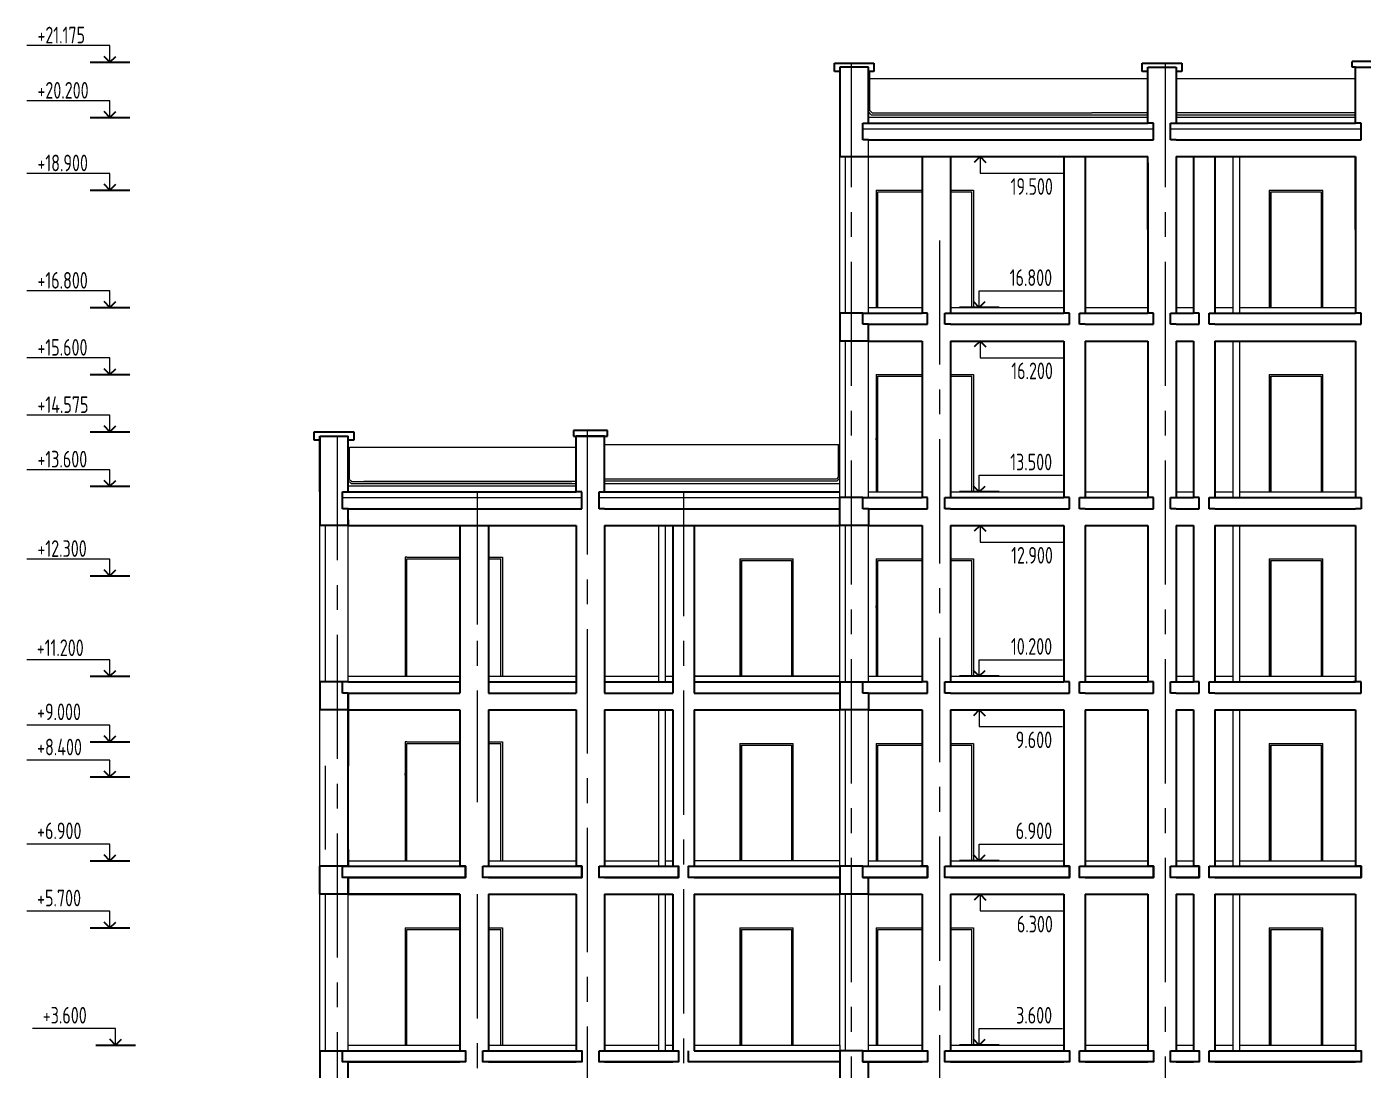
# Model space of a CAD drawing. Header units: millimetres. Extents: x -689206 to 4969298, y -1019800 to 703299.
# Drawn here: x 442204 to 466129, y -852705 to -834031 of the extents above; entities that cross this region are included whole.
import ezdxf

# ---------------------------------------------------------------- set-up
doc = ezdxf.new("R2010")
doc.units = ezdxf.units.MM
doc.linetypes.add('осеваяX2', pattern=[101.6, 63.5, -12.7, 12.7, -12.7])
doc.layers.add('РАЗМЕРЫ', color=7, linetype='Continuous', lineweight=9)
doc.layers.add('разрез1-1', color=7, linetype='Continuous')
doc.styles.add('Аннотативный', font='isocteur.ttf', dxfattribs={"width": 0.7, "height": 250})

msp = doc.modelspace()

# ---------------------------------------------------------------- linework, layer by layer
at = {"layer": 'РАЗМЕРЫ', "lineweight": 30, "ltscale": 35}
for p, q in [((456661.3, -834830.4), (456661.3, -834680.4)), ((456661.3, -834680.4), (457270.6, -834680.4)), ((457270.6, -834680.4), (457370.6, -834680.4)), ((457370.6, -834680.4), (457370.6, -834830.4)), ((462171.3, -834830.4), (462171.3, -834680.4)), ((462171.3, -834680.4), (462780.6, -834680.4)), ((462780.6, -834680.4), (462880.6, -834680.4)), ((462880.6, -834680.4), (462880.6, -834830.4)), ((465927.9, -834755.4), (465927.9, -834655.4)), ((456661.3, -834830.4), (456661.3, -834753.5)), ((456761.3, -834830.4), (456661.3, -834830.4)), ((456761.3, -834755.4), (456761.3, -836355.4)), ((457271.3, -834755.4), (456761.3, -834755.4)), ((457271.3, -835755.4), (457271.3, -834755.4)), ((457370.6, -834830.4), (457271.3, -834830.4)), ((462171.3, -834830.4), (462171.3, -834753.5)), ((462271.3, -834830.4), (462171.3, -834830.4)), ((462271.3, -834755.4), (462781.3, -834755.4)), ((462271.3, -835755.4), (462271.3, -834755.4)), ((462781.3, -834755.4), (462781.3, -835755.4)), ((462880.6, -834830.4), (462781.3, -834830.4)), ((465991.7, -834755.4), (465927.9, -834755.4)), ((465991.7, -834755.4), (466371.7, -834755.4)), ((457171.3, -836055.4), (457171.3, -835755.4)), ((457171.3, -835755.4), (457271.3, -835755.4)), ((457271.3, -835755.4), (462271.3, -835755.4)), ((462371.3, -835755.4), (462271.3, -835755.4)), ((462371.3, -836055.4), (462371.3, -835755.4)), ((462681.3, -836055.4), (462681.3, -835755.4)), ((462681.3, -835755.4), (462781.3, -835755.4)), ((462781.3, -835755.4), (465991.7, -835755.4)), ((466091.7, -835755.4), (465991.7, -835755.4)), ((466091.7, -836055.4), (466091.7, -835755.4)), ((457271.3, -836055.4), (457171.3, -836055.4)), ((457271.3, -836055.4), (462271.3, -836055.4)), ((462271.3, -836055.4), (462371.3, -836055.4)), ((462781.3, -836055.4), (462681.3, -836055.4)), ((462781.3, -836055.4), (465991.7, -836055.4)), ((465991.7, -836055.4), (466091.7, -836055.4)), ((456761.3, -836355.4), (458231.3, -836355.4)), ((458231.3, -836355.4), (458231.3, -839155.4)), ((458231.3, -836355.4), (462271.3, -836355.4)), ((458741.3, -836355.4), (458741.3, -839155.4)), ((460771.3, -836355.4), (460771.3, -839155.4)), ((461151.3, -836355.4), (461151.3, -839155.4)), ((462271.3, -837657.2), (462271.3, -836355.4)), ((462781.3, -836355.4), (462781.3, -837657.4)), ((462781.3, -836355.4), (465991.7, -836355.4)), ((463092.2, -836355.4), (463092.2, -839155.4)), ((463472.2, -836355.4), (463472.2, -839155.4)), ((465991.7, -836355.4), (465991.7, -839155.4)), ((462271.3, -836463.8), (462271.3, -839155.4)), ((462781.3, -836463.9), (462781.3, -839155.4)), ((456761.3, -839155.4), (456761.3, -839655.4)), ((457171.3, -839155.4), (456761.3, -839155.4)), ((457171.3, -839355.4), (457171.3, -839155.4)), ((457171.3, -839155.4), (457271.3, -839155.4)), ((457271.3, -839155.4), (458231.3, -839155.4)), ((458331.3, -839155.4), (458231.3, -839155.4)), ((458331.3, -839355.4), (458331.3, -839155.4)), ((458641.3, -839355.4), (458641.3, -839155.4)), ((458641.3, -839155.4), (458741.3, -839155.4)), ((458741.3, -839155.4), (460771.3, -839155.4)), ((460871.3, -839155.4), (460771.3, -839155.4)), ((460871.3, -839355.4), (460871.3, -839155.4)), ((461051.3, -839355.4), (461051.3, -839155.4)), ((461051.3, -839155.4), (461151.3, -839155.4)), ((461151.3, -839155.4), (462271.3, -839155.4)), ((462371.3, -839155.4), (462271.3, -839155.4)), ((462371.3, -839355.4), (462371.3, -839155.4)), ((462681.3, -839355.4), (462681.3, -839155.4)), ((462681.3, -839155.4), (462781.3, -839155.4)), ((462781.3, -839155.4), (463092.2, -839155.4)), ((463192.2, -839155.4), (463092.2, -839155.4)), ((463192.2, -839355.4), (463192.2, -839155.4)), ((463372.2, -839355.4), (463372.2, -839155.4)), ((463372.2, -839155.4), (463472.2, -839155.4)), ((463472.2, -839155.4), (465991.7, -839155.4)), ((466091.7, -839155.4), (465991.7, -839155.4)), ((466091.7, -839355.4), (466091.7, -839155.4)), ((457271.3, -839355.4), (457171.3, -839355.4)), ((457271.3, -839355.4), (458231.3, -839355.4)), ((457271.3, -839655.4), (457271.3, -839355.4)), ((458231.3, -839355.4), (458331.3, -839355.4)), ((458741.3, -839355.4), (458641.3, -839355.4)), ((458741.3, -839355.4), (460771.3, -839355.4)), ((460771.3, -839355.4), (460871.3, -839355.4)), ((461151.3, -839355.4), (461051.3, -839355.4)), ((461151.3, -839355.4), (462271.3, -839355.4)), ((462271.3, -839355.4), (462371.3, -839355.4)), ((462781.3, -839355.4), (462681.3, -839355.4)), ((462781.3, -839355.4), (463092.2, -839355.4)), ((463092.2, -839355.4), (463192.2, -839355.4)), ((463472.2, -839355.4), (463372.2, -839355.4)), ((463472.2, -839355.4), (465991.7, -839355.4)), ((465991.7, -839355.4), (466091.7, -839355.4)), ((457271.3, -839655.4), (456761.3, -839655.4)), ((457271.3, -839655.4), (458231.3, -839655.4)), ((458231.3, -839655.4), (458231.3, -840655.4)), ((458231.3, -839655.4), (458231.3, -842455.4)), ((458741.3, -839655.4), (458741.3, -840655.4)), ((458741.3, -839655.4), (458741.3, -842455.4)), ((458741.3, -839655.4), (460771.3, -839655.4)), ((460771.3, -839655.4), (460771.3, -840655.4)), ((460771.3, -839655.4), (460771.3, -842455.4)), ((461151.3, -839655.4), (461151.3, -840655.4)), ((461151.3, -839655.4), (461151.3, -842455.4)), ((461151.3, -839655.4), (462271.3, -839655.4)), ((462271.3, -839655.4), (462271.3, -840655.4)), ((462271.3, -839655.4), (462271.3, -842455.4)), ((462781.3, -839655.4), (462781.3, -840655.4)), ((462781.3, -839655.4), (462781.3, -842455.4)), ((462781.3, -839655.4), (463092.2, -839655.4)), ((463092.2, -839655.4), (463092.2, -840655.4)), ((463092.2, -839655.4), (463092.2, -842455.4)), ((463472.2, -839655.4), (463472.2, -840655.4)), ((463472.2, -839655.4), (463472.2, -842455.4)), ((463472.2, -839655.4), (465991.7, -839655.4)), ((465991.7, -839655.4), (465991.7, -840655.4)), ((465991.7, -839835.9), (465991.7, -842455.4)), ((447349.7, -841430.4), (447349.7, -841280.4)), ((447349.7, -841280.4), (447959, -841280.4)), ((447349.7, -841430.4), (447349.7, -841353.5)), ((447451.7, -841355.4), (447451.7, -842955.4)), ((447451.7, -842355.4), (447451.7, -841355.4)), ((447451.7, -841355.4), (447959.7, -841355.4)), ((447959, -841280.4), (448059, -841280.4)), ((447959.7, -842355.4), (447959.7, -841355.4)), ((448059, -841280.4), (448059, -841430.4)), ((452549.3, -841355.4), (452039.3, -841355.4)), ((452039.3, -841355.4), (452549.3, -841355.4)), ((452039.3, -842355.4), (452039.3, -841355.4)), ((452549.3, -842355.4), (452549.3, -841355.4)), ((447449.7, -841430.4), (447349.7, -841430.4)), ((448059, -841430.4), (447959.7, -841430.4)), ((447859.7, -842655.4), (447859.7, -842355.4)), ((447859.7, -842355.4), (447959.7, -842355.4)), ((447959.7, -842355.4), (447959.7, -842255.4)), ((447959.7, -842355.4), (452039.3, -842355.4)), ((452139.3, -842355.4), (452039.3, -842355.4)), ((452139.3, -842655.4), (452139.3, -842355.4)), ((452449.3, -842655.4), (452449.3, -842355.4)), ((452449.3, -842355.4), (452549.3, -842355.4)), ((452549.3, -842355.4), (456761.3, -842355.4)), ((457171.3, -842455.4), (456761.3, -842455.4)), ((456761.3, -842955.4), (456761.3, -842455.4)), ((457171.3, -842655.4), (457171.3, -842455.4)), ((457171.3, -842455.4), (457271.3, -842455.4)), ((457271.3, -842455.4), (458231.3, -842455.4)), ((458331.3, -842455.4), (458231.3, -842455.4)), ((458331.3, -842655.4), (458331.3, -842455.4)), ((458641.3, -842655.4), (458641.3, -842455.4)), ((458641.3, -842455.4), (458741.3, -842455.4)), ((458741.3, -842455.4), (460771.3, -842455.4)), ((460871.3, -842455.4), (460771.3, -842455.4)), ((460871.3, -842655.4), (460871.3, -842455.4)), ((461051.3, -842655.4), (461051.3, -842455.4)), ((461051.3, -842455.4), (461151.3, -842455.4)), ((461151.3, -842455.4), (462271.3, -842455.4)), ((462371.3, -842455.4), (462271.3, -842455.4)), ((462371.3, -842655.4), (462371.3, -842455.4)), ((462681.3, -842655.4), (462681.3, -842455.4)), ((462681.3, -842455.4), (462781.3, -842455.4)), ((462781.3, -842455.4), (463092.2, -842455.4)), ((463192.2, -842455.4), (463092.2, -842455.4)), ((463192.2, -842655.4), (463192.2, -842455.4)), ((463372.2, -842655.4), (463372.2, -842455.4)), ((463372.2, -842455.4), (463472.2, -842455.4)), ((463472.2, -842455.4), (465991.7, -842455.4)), ((465991.7, -842455.4), (466091.7, -842455.4)), ((466091.7, -842455.4), (466091.7, -842655.4)), ((447959.7, -842655.4), (447859.7, -842655.4)), ((447959.7, -842955.4), (447959.7, -842655.4)), ((447959.7, -842955.4), (447959.7, -842655.4)), ((447959.7, -842655.4), (452039.3, -842655.4)), ((447959.7, -842855.4), (447959.7, -842955.4)), ((452039.3, -842655.4), (452139.3, -842655.4)), ((452549.3, -842655.4), (452449.3, -842655.4)), ((452549.3, -842655.4), (456761.3, -842655.4)), ((457271.3, -842655.4), (457171.3, -842655.4)), ((457271.3, -842655.4), (458231.3, -842655.4)), ((457271.3, -842655.4), (457271.3, -842955.4)), ((458231.3, -842655.4), (458331.3, -842655.4)), ((458741.3, -842655.4), (458641.3, -842655.4)), ((458741.3, -842655.4), (460771.3, -842655.4)), ((460771.3, -842655.4), (460871.3, -842655.4)), ((461151.3, -842655.4), (461051.3, -842655.4)), ((461151.3, -842655.4), (462271.3, -842655.4)), ((462271.3, -842655.4), (462371.3, -842655.4)), ((462781.3, -842655.4), (462681.3, -842655.4)), ((462781.3, -842655.4), (463092.2, -842655.4)), ((463092.2, -842655.4), (463192.2, -842655.4)), ((463472.2, -842655.4), (463372.2, -842655.4)), ((463472.2, -842655.4), (465991.7, -842655.4)), ((466091.7, -842655.4), (465991.7, -842655.4)), ((447959.7, -842955.4), (447451.7, -842955.4)), ((447959.7, -842955.4), (452039.3, -842955.4)), ((449959.7, -842955.4), (449959.7, -845955.4)), ((450469.7, -842955.4), (450469.7, -845955.4)), ((452039.3, -842955.4), (452039.3, -845955.4)), ((452549.1, -842955.4), (452549.1, -845955.4)), ((452549.1, -842955.4), (456761.3, -842955.4)), ((453769.7, -842955.4), (453769.7, -845955.4)), ((454149.7, -842955.4), (454149.7, -845955.4)), ((457271.3, -842955.4), (456761.3, -842955.4)), ((457271.3, -842955.4), (458231.3, -842955.4)), ((458231.3, -842955.4), (458231.3, -845755.4)), ((458231.3, -843055.4), (458231.3, -843655.4)), ((458741.3, -842955.4), (458741.3, -845755.4)), ((458741.3, -842955.4), (460770.6, -842955.4)), ((458741.3, -843055.4), (458741.3, -843655.4)), ((460770.6, -842955.4), (460771.2, -845755.4)), ((460771.3, -843055.4), (460771.3, -843655.4)), ((461151.3, -842955.4), (461151.3, -843655.4)), ((461151.3, -842955.4), (461151.3, -845755.4)), ((461151.3, -842955.4), (462271.3, -842955.4)), ((462271.3, -842955.4), (462271.3, -845755.4)), ((462271.3, -843055.4), (462271.3, -843655.4)), ((462781.3, -842955.4), (462781.3, -845755.4)), ((462781.3, -842955.4), (463092.2, -842955.4)), ((462781.3, -843055.4), (462781.3, -843655.4)), ((463092.2, -842955.4), (463092.2, -845755.4)), ((463092.2, -843055.4), (463092.2, -843655.4)), ((463472.2, -842955.4), (463472.2, -845755.4)), ((463472.2, -842955.4), (465991.7, -842955.4)), ((463472.2, -843055.4), (463472.2, -843655.4)), ((465991.7, -842955.4), (465991.7, -845755.4)), ((465991.7, -843055.4), (465991.7, -843655.4)), ((449959.7, -843855.4), (449959.7, -844395.4)), ((447451.7, -845755.4), (447451.7, -846255.4)), ((447859.7, -845755.4), (447451.7, -845755.4)), ((447859.7, -845955.4), (447859.7, -845755.4)), ((447959.7, -845755.4), (447859.7, -845755.4)), ((447959.7, -845955.4), (447859.7, -845955.4)), ((447959.7, -845955.4), (447959.7, -847255.4)), ((447959.7, -846255.4), (447959.7, -845955.4)), ((447959.7, -845955.4), (449959.7, -845955.4)), ((450469.7, -845955.4), (452039.3, -845955.4)), ((452549.1, -845955.4), (453769.7, -845955.4)), ((454149.7, -845955.4), (456761.3, -845955.4)), ((456761.3, -845755.4), (456761.3, -846255.4)), ((456761.3, -845755.4), (457271.3, -845755.4)), ((457171.3, -845955.4), (457171.3, -845755.4)), ((457271.3, -845955.4), (457171.3, -845955.4)), ((457271.3, -845755.4), (458231.3, -845755.4)), ((457271.3, -845955.4), (458231.3, -845955.4)), ((457271.3, -845955.4), (457271.3, -846255.4)), ((458331.3, -845755.4), (458231.3, -845755.4)), ((458231.3, -845955.4), (458331.3, -845955.4)), ((458331.3, -845955.4), (458331.3, -845755.4)), ((458641.3, -845955.4), (458641.3, -845755.4)), ((458641.3, -845755.4), (458741.3, -845755.4)), ((458741.3, -845955.4), (458641.3, -845955.4)), ((458741.3, -845755.4), (460771.3, -845755.4)), ((458741.3, -845955.4), (460771.3, -845955.4)), ((460871.3, -845755.4), (460771.3, -845755.4)), ((460771.3, -845955.4), (460871.3, -845955.4)), ((460871.3, -845955.4), (460871.3, -845755.4)), ((461051.3, -845955.4), (461051.3, -845755.4)), ((461051.3, -845755.4), (461151.3, -845755.4)), ((461151.3, -845955.4), (461051.3, -845955.4)), ((461151.3, -845755.4), (462271.3, -845755.4)), ((461151.3, -845955.4), (462271.3, -845955.4)), ((462371.3, -845755.4), (462271.3, -845755.4)), ((462271.3, -845955.4), (462371.3, -845955.4)), ((462371.3, -845955.4), (462371.3, -845755.4)), ((462681.3, -845955.4), (462681.3, -845755.4)), ((462681.3, -845755.4), (462781.3, -845755.4)), ((462781.3, -845955.4), (462681.3, -845955.4)), ((462781.3, -845755.4), (463092.2, -845755.4)), ((462781.3, -845955.4), (463092.2, -845955.4)), ((463192.2, -845755.4), (463092.2, -845755.4)), ((463092.2, -845955.4), (463192.2, -845955.4)), ((463192.2, -845955.4), (463192.2, -845755.4)), ((463372.2, -845955.4), (463372.2, -845755.4)), ((463372.2, -845755.4), (463472.2, -845755.4)), ((463472.2, -845955.4), (463372.2, -845955.4)), ((463472.2, -845755.4), (465991.7, -845755.4)), ((463472.2, -845955.4), (465991.7, -845955.4)), ((466091.7, -845755.4), (465952.6, -845755.4)), ((465991.7, -845955.4), (466091.7, -845955.4)), ((466091.7, -845955.4), (466091.7, -845755.4)), ((447959.7, -846255.4), (447451.7, -846255.4)), ((447959.7, -846255.4), (447959.7, -846225.4)), ((447959.7, -848955.4), (447959.7, -846255.4)), ((447959.7, -846255.4), (449959.7, -846255.4)), ((449959.7, -846255.4), (449959.7, -849055.4)), ((450469.7, -846255.4), (450469.7, -849055.4)), ((450469.7, -846255.4), (452039.3, -846255.4)), ((452039.3, -846255.4), (452039.3, -846855.4)), ((452549.1, -846255.4), (452549, -849055.4)), ((452549.1, -846255.4), (453769.7, -846255.4)), ((453769.7, -846255.4), (453769.7, -846655.4)), ((453769.7, -846255.4), (453769.7, -849055.4)), ((454149.7, -846255.4), (454149.7, -846655.4)), ((454149.7, -846255.4), (454149.7, -849055.4)), ((454149.7, -846255.4), (456761.3, -846255.4)), ((457271.3, -846255.4), (456761.3, -846255.4)), ((457271.3, -846255.4), (458231.3, -846255.4)), ((458231.3, -846255.4), (458231.3, -846655.4)), ((458231.3, -846255.4), (458231.3, -849055.4)), ((458741.3, -846255.4), (458741.3, -846655.4)), ((458741.3, -846255.4), (458741.3, -849055.4)), ((458741.3, -846255.4), (460771.3, -846255.4)), ((460771.3, -846255.4), (460771.3, -846655.4)), ((460771.3, -846257.6), (460771.3, -849055.4)), ((461151.3, -846255.4), (461151.3, -846655.4)), ((461151.3, -846255.4), (461151.3, -849055.4)), ((461151.3, -846255.4), (462271.3, -846255.4)), ((462271.3, -846255.4), (462271.3, -846655.4)), ((462271.3, -846255.4), (462271.3, -849055.4)), ((462781.3, -846255.4), (462781.3, -846655.4)), ((462781.3, -846255.4), (462781.3, -849055.4)), ((462781.3, -846255.4), (463092.2, -846255.4)), ((463092.2, -846255.4), (463092.2, -846655.4)), ((463092.2, -846255.4), (463092.2, -849055.4)), ((463472.2, -846255.4), (463472.2, -846655.4)), ((463472.2, -846255.4), (463472.2, -849055.4)), ((463472.2, -846255.4), (465991.7, -846255.4)), ((465991.7, -846255.4), (465991.7, -846655.4)), ((465991.7, -846255.4), (465991.7, -849055.4)), ((452039.3, -846855.4), (452039.3, -849055.4)), ((450469.7, -847425.4), (450469.7, -849055.4)), ((447959.7, -848755.4), (447959.7, -849055.4)), ((447959.7, -849055.4), (447451.7, -849055.4)), ((447451.7, -849555.4), (447451.7, -849055.4)), ((447859.7, -849255.4), (447859.7, -849055.4)), ((447959.7, -849055.4), (447959.7, -848955.4)), ((447959.7, -849055.4), (449959.7, -849055.4)), ((450059.7, -849055.4), (449959.7, -849055.4)), ((450059.7, -849255.4), (450059.7, -849055.4)), ((450369.7, -849255.4), (450369.7, -849055.4)), ((450369.7, -849055.4), (450469.7, -849055.4)), ((450469.7, -849055.4), (452039.3, -849055.4)), ((452139.3, -849055.4), (452039.3, -849055.4)), ((452139.3, -849255.4), (452139.3, -849055.4)), ((452449, -849255.4), (452449, -849055.4)), ((452449, -849055.4), (452549, -849055.4)), ((452549, -849055.4), (453769.7, -849055.4)), ((453769.7, -849055.4), (453869.7, -849055.4)), ((453869.7, -849255.4), (453869.7, -849055.4)), ((454049.7, -849255.4), (454049.7, -849055.4)), ((454049.7, -849055.4), (454149.7, -849055.4)), ((454149.7, -849055.4), (456761.3, -849055.4)), ((456761.3, -849055.4), (456761.3, -849255.4)), ((457171.3, -849055.4), (456761.3, -849055.4)), ((457171.3, -849255.4), (457171.3, -849055.4)), ((457171.3, -849055.4), (457271.3, -849055.4)), ((457271.3, -849055.4), (458231.3, -849055.4)), ((458331.3, -849055.4), (458201.6, -849055.4)), ((458331.3, -849255.4), (458331.3, -849055.4)), ((458641.3, -849255.4), (458641.3, -849055.4)), ((458641.3, -849055.4), (458741.3, -849055.4)), ((458741.3, -849055.4), (460771.3, -849055.4)), ((460871.3, -849055.4), (460771.3, -849055.4)), ((460871.3, -849255.4), (460871.3, -849055.4)), ((461051.3, -849255.4), (461051.3, -849055.4)), ((461051.3, -849055.4), (461151.3, -849055.4)), ((461151.3, -849055.4), (462271.3, -849055.4)), ((462371.3, -849055.4), (462271.3, -849055.4)), ((462371.3, -849255.4), (462371.3, -849055.4)), ((462681.3, -849255.4), (462681.3, -849055.4)), ((462681.3, -849055.4), (462781.3, -849055.4)), ((462781.3, -849055.4), (463092.2, -849055.4)), ((463192.2, -849055.4), (463092.2, -849055.4)), ((463192.2, -849255.4), (463192.2, -849055.4)), ((463372.2, -849255.4), (463372.2, -849055.4)), ((463372.2, -849055.4), (463472.2, -849055.4)), ((463472.2, -849055.4), (465991.7, -849055.4)), ((466091.7, -849055.4), (465991.7, -849055.4)), ((466091.7, -849255.4), (466091.7, -849055.4)), ((447959.7, -849255.4), (447859.7, -849255.4)), ((447959.7, -849555.4), (447959.7, -849255.4)), ((447959.7, -849555.4), (447959.7, -849255.4)), ((447959.7, -849255.4), (449959.7, -849255.4)), ((447959.7, -849255.4), (447959.7, -849555.4)), ((449959.7, -849255.4), (450059.7, -849255.4)), ((450469.7, -849255.4), (450369.7, -849255.4)), ((450469.7, -849255.4), (452039.3, -849255.4)), ((452039.3, -849255.4), (452139.3, -849255.4)), ((452549, -849255.4), (452449, -849255.4)), ((452549, -849255.4), (453769.7, -849255.4)), ((453769.7, -849255.4), (453869.7, -849255.4)), ((454149.7, -849255.4), (454049.7, -849255.4)), ((454149.7, -849255.4), (456761.3, -849255.4)), ((456761.3, -849255.4), (456761.3, -849555.4)), ((457171.3, -849255.4), (458231.3, -849255.4)), ((457271.3, -849555.4), (457271.3, -849255.4)), ((458231.3, -849255.4), (458331.3, -849255.4)), ((458741.3, -849255.4), (458641.3, -849255.4)), ((458741.3, -849255.4), (460771.3, -849255.4)), ((460771.3, -849255.4), (460871.3, -849255.4)), ((461151.3, -849255.4), (461051.3, -849255.4)), ((461151.3, -849255.4), (462271.3, -849255.4)), ((462271.3, -849255.4), (462371.3, -849255.4)), ((462781.3, -849255.4), (462681.3, -849255.4)), ((462781.3, -849255.4), (463092.2, -849255.4)), ((463092.2, -849255.4), (463192.2, -849255.4)), ((463472.2, -849255.4), (463372.2, -849255.4)), ((463472.2, -849255.4), (465991.7, -849255.4)), ((465991.7, -849255.4), (466091.7, -849255.4)), ((447959.7, -849555.4), (447451.7, -849555.4)), ((449959.7, -849555.4), (447959.7, -849555.4)), ((447959.7, -849555.4), (449959.7, -849555.4)), ((449959.7, -849555.4), (449959.7, -850425.4)), ((450469.7, -849555.4), (450469.7, -852355.4)), ((450469.7, -849555.4), (452039.3, -849555.4)), ((452039.3, -849555.4), (452039.3, -852355.4)), ((452549, -849555.4), (452549, -852355.4)), ((452549, -849555.4), (453769.7, -849555.4)), ((453769.7, -849555.4), (453769.7, -852355.4)), ((454149.7, -849555.4), (456761.3, -849555.4)), ((454149.7, -849555.4), (454149.7, -852355.4)), ((457271.3, -849555.4), (456761.3, -849555.4)), ((457271.3, -849555.4), (458231.3, -849555.4)), ((458231.3, -849555.4), (458231.3, -849655.4)), ((458231.3, -849555.4), (458231.3, -852355.4)), ((458741.3, -849555.4), (458741.3, -849655.4)), ((458741.3, -849555.4), (458741.3, -852355.4)), ((458741.3, -849555.4), (460771.3, -849555.4)), ((460771.3, -849555.4), (460771.3, -849655.4)), ((460771.3, -849555.4), (460771.3, -852355.4)), ((461151.3, -849555.4), (461151.3, -849655.4)), ((461151.3, -849555.4), (461151.3, -852355.4)), ((461151.3, -849555.4), (462271.3, -849555.4)), ((462271.3, -849555.4), (462271.3, -849655.4)), ((462271.3, -849555.4), (462271.3, -852355.4)), ((462781.3, -849555.4), (462781.3, -849655.4)), ((462781.3, -849555.4), (462781.3, -852355.4)), ((462781.3, -849555.4), (463092.2, -849555.4)), ((463092.2, -849555.4), (463092.2, -849655.4)), ((463092.2, -849555.4), (463092.2, -852355.4)), ((463472.2, -849555.4), (463472.2, -849655.4)), ((463472.2, -849555.4), (463472.2, -852355.4)), ((463472.2, -849555.4), (465991.7, -849555.4)), ((465991.7, -849555.4), (465991.7, -849655.4)), ((465991.7, -849555.4), (465991.7, -852355.4)), ((449959.7, -850425.4), (449959.7, -852355.4)), ((447451.7, -852355.4), (447451.7, -852855.4)), ((447451.7, -852355.4), (449959.7, -852355.4)), ((450469.7, -852355.4), (452039.3, -852355.4)), ((452548.9, -852355.4), (453769.7, -852355.4)), ((454149.7, -852355.4), (456761.3, -852355.4)), ((457171.3, -852355.4), (456761.3, -852355.4)), ((456761.3, -852355.4), (456761.3, -852855.4)), ((457171.3, -852555.4), (457171.3, -852355.4)), ((457171.3, -852355.4), (458231.3, -852355.4)), ((458741.3, -852355.4), (460771.3, -852355.4)), ((461151.3, -852355.4), (462271.3, -852355.4)), ((462781.3, -852355.4), (463092.2, -852355.4)), ((463472.2, -852355.4), (465991.7, -852355.4)), ((447959.7, -852555.4), (449959.7, -852555.4)), ((447959.7, -852855.4), (447959.7, -852555.4)), ((450469.7, -852555.4), (452039.3, -852555.4)), ((452549, -852555.4), (453769.7, -852555.4)), ((456761.3, -852555.4), (454149.7, -852555.4)), ((457171.3, -852555.4), (458231.3, -852555.4)), ((457271.3, -852855.4), (457271.3, -852555.4)), ((458741.3, -852555.4), (460771.3, -852555.4)), ((461151.3, -852555.4), (462271.3, -852555.4)), ((462781.3, -852555.4), (463092.2, -852555.4)), ((463472.2, -852555.4), (465991.7, -852555.4))]:
    msp.add_line(p, q, dxfattribs=at)
at = {"layer": 'РАЗМЕРЫ', "linetype": 'осеваяX2', "lineweight": 5, "ltscale": 35}
for p, q in [((456961.3, -834680.4), (456961.3, -863754)), ((462581.3, -834680.4), (462581.3, -863754)), ((458541.3, -837855.4), (458541.3, -863754)), ((447759.7, -841355.4), (447759.7, -863754)), ((452239.3, -841255.4), (452239.3, -863754)), ((456711.3, -842159.9), (456761.3, -842109.9)), ((450269.7, -842355.4), (450269.7, -847909.9)), ((453959.7, -842355.4), (453959.7, -863754)), ((450269.7, -843855.4), (450269.7, -844729.7)), ((450269.7, -849555.4), (450269.7, -863754))]:
    msp.add_line(p, q, dxfattribs=at)
at = {"layer": 'РАЗМЕРЫ', "linetype": 'осеваяX2', "lineweight": 30, "ltscale": 35}
for p, q in [((466421.7, -834655.4), (465927.9, -834655.4)), ((465991.7, -835755.4), (465991.7, -834755.4)), ((465991.7, -837555.4), (465991.7, -836355.4)), ((465991.7, -837658.6), (465991.7, -837555.4)), ((452039.3, -841255.4), (451989.3, -841255.4)), ((451989.3, -841255.4), (451989.3, -841355.4)), ((451989.3, -841355.4), (452039.3, -841355.4)), ((452599.3, -841255.4), (452039.3, -841255.4)), ((452549.3, -841355.4), (452599.3, -841355.4)), ((452599.3, -841355.4), (452599.3, -841255.4))]:
    msp.add_line(p, q, dxfattribs=at)
at = {"layer": 'РАЗМЕРЫ', "lineweight": 5, "ltscale": 35}
for p, q in [((462271.3, -835655.4), (457271.3, -835655.4)), ((465991.7, -835655.4), (462781.3, -835655.4)), ((457271.3, -839155.4), (457271.3, -836055.4)), ((456761.3, -842955.4), (456761.3, -836355.4)), ((456861.3, -839155.4), (456861.3, -836355.4)), ((457411.5, -836955.4), (457411.5, -839055.4)), ((457411.5, -836955.4), (458231.3, -836955.4)), ((457441.5, -839055.4), (457441.5, -836985.4)), ((457441.5, -839055.4), (457441.5, -836985.4)), ((457441.5, -836985.4), (458231.3, -836985.4)), ((458741.3, -836955.4), (459151.5, -836955.4)), ((458741.3, -836985.4), (459121.5, -836985.4)), ((459121.5, -839055.4), (459121.5, -836985.4)), ((459151.5, -836955.4), (459151.5, -839055.4)), ((464442.7, -836955.4), (464442.7, -839055.4)), ((464442.7, -836955.4), (465402.7, -836955.4)), ((464472.7, -836985.4), (464472.7, -839055.4)), ((464472.7, -839055.4), (464472.7, -836985.4)), ((464472.7, -839055.4), (464472.7, -836985.4)), ((464472.7, -836985.4), (465372.7, -836985.4)), ((465372.7, -836985.4), (465372.7, -839055.4)), ((465402.7, -839055.4), (465402.7, -836955.4)), ((465402.7, -837225.4), (465402.7, -837195.4)), ((456861.3, -842455.4), (456861.3, -839655.4)), ((457271.3, -842455.4), (457271.3, -839655.4)), ((457411.5, -840255.4), (457411.5, -842355.4)), ((457411.5, -840255.4), (458231.3, -840255.4)), ((457441.5, -842355.4), (457441.5, -840285.4)), ((457441.5, -842355.4), (457441.5, -840285.4)), ((457441.5, -840285.4), (458231.3, -840285.4)), ((458741.3, -840255.4), (459151.5, -840255.4)), ((458741.3, -840285.4), (459121.5, -840285.4)), ((459121.5, -842355.4), (459121.5, -840285.4)), ((459151.5, -840255.4), (459151.5, -842355.4)), ((464442.7, -840255.4), (464442.7, -842355.4)), ((464442.7, -840255.4), (465402.7, -840255.4)), ((464472.7, -840285.4), (464472.7, -842355.4)), ((464472.7, -842355.4), (464472.7, -840285.4)), ((464472.7, -842355.4), (464472.7, -840285.4)), ((464472.7, -840285.4), (465372.7, -840285.4)), ((465372.7, -840285.4), (465372.7, -842355.4)), ((465402.7, -842355.4), (465402.7, -840255.4)), ((465402.7, -840525.4), (465402.7, -840495.4)), ((456761.3, -842755.4), (456761.3, -841255.4)), ((457411.5, -841425.4), (457411.5, -841395.4)), ((452039.3, -842255.4), (447959.7, -842255.4)), ((456761.3, -842209.9), (452549.3, -842209.9)), ((447451.7, -845755.4), (447451.7, -842955.4)), ((447551.7, -845755.4), (447551.7, -842955.4)), ((447959.7, -845755.4), (447959.7, -842955.4)), ((456761.3, -845755.4), (456761.3, -842955.4)), ((456861.3, -845755.4), (456861.3, -842955.4)), ((457271.3, -845755.4), (457271.3, -842955.4)), ((449010.8, -843525.4), (448980.8, -843525.4)), ((448980.8, -843525.4), (448980.8, -845655.4)), ((449010.8, -843525.4), (449959.7, -843525.4)), ((449010.8, -845655.4), (449010.8, -843555.4)), ((449010.8, -845655.4), (449010.8, -843555.4)), ((449010.8, -843555.4), (449959.7, -843555.4)), ((450469.7, -843525.4), (450720.8, -843525.4)), ((450469.7, -843555.4), (450690.8, -843555.4)), ((450690.8, -845655.4), (450690.8, -843555.4)), ((450720.8, -843525.4), (450720.8, -845655.4)), ((454966.7, -843555.4), (454966.7, -845655.4)), ((454966.7, -843555.4), (455926.7, -843555.4)), ((455926.7, -845655.4), (455926.7, -843555.4)), ((457411.5, -843555.4), (457411.5, -845655.4)), ((457411.5, -843555.4), (458231.3, -843555.4)), ((458741.3, -843555.4), (459151.5, -843555.4)), ((459151.5, -843555.4), (459151.5, -845655.4)), ((464442.7, -843555.4), (464442.7, -845655.4)), ((464442.7, -843555.4), (465402.7, -843555.4)), ((465402.7, -845655.4), (465402.7, -843555.4)), ((454996.7, -843585.4), (454996.7, -845655.4)), ((454996.7, -845655.4), (454996.7, -843585.4)), ((454996.7, -845655.4), (454996.7, -843585.4)), ((454996.7, -843585.4), (455896.7, -843585.4)), ((455896.7, -843585.4), (455896.7, -845655.4)), ((455926.7, -843825.4), (455926.7, -843795.4)), ((457441.5, -845655.4), (457441.5, -843585.4)), ((457441.5, -845655.4), (457441.5, -843585.4)), ((457441.5, -843585.4), (458231.3, -843585.4)), ((458741.3, -843585.4), (459121.5, -843585.4)), ((459121.5, -845655.4), (459121.5, -843585.4)), ((464472.7, -843585.4), (464472.7, -845655.4)), ((464472.7, -845655.4), (464472.7, -843585.4)), ((464472.7, -845655.4), (464472.7, -843585.4)), ((464472.7, -843585.4), (465372.7, -843585.4)), ((465372.7, -843585.4), (465372.7, -845655.4)), ((465402.7, -843825.4), (465402.7, -843795.4)), ((457411.5, -844425.4), (457411.5, -844395.4)), ((447959.7, -846555.4), (447959.7, -845955.4)), ((456761.3, -845755.4), (456861.3, -845755.4)), ((447451.7, -849055.4), (447451.7, -846255.4)), ((456761.3, -849055.4), (456761.3, -846255.4)), ((456861.3, -849055.4), (456861.3, -846255.4)), ((457271.3, -849055.4), (457271.3, -846255.4)), ((449010.8, -846825.4), (448980.8, -846825.4)), ((448980.8, -846825.4), (448980.8, -848955.4)), ((449010.8, -846825.4), (449959.7, -846825.4)), ((449010.8, -848955.4), (449010.8, -846855.4)), ((449010.8, -848955.4), (449010.8, -846855.4)), ((449010.8, -846855.4), (449959.7, -846855.4)), ((450469.7, -846825.4), (450720.8, -846825.4)), ((450469.7, -846855.4), (450690.8, -846855.4)), ((450690.8, -848955.4), (450690.8, -846855.4)), ((450720.8, -846825.4), (450720.8, -848955.4)), ((454966.7, -846855.4), (454966.7, -848955.4)), ((454966.7, -846855.4), (455926.7, -846855.4)), ((454996.7, -846885.4), (454996.7, -848955.4)), ((454996.7, -848955.4), (454996.7, -846885.4)), ((454996.7, -848955.4), (454996.7, -846885.4)), ((454996.7, -846885.4), (455896.7, -846885.4)), ((455896.7, -846885.4), (455896.7, -848955.4)), ((455926.7, -848955.4), (455926.7, -846855.4)), ((457411.5, -846855.4), (457411.5, -848955.4)), ((457411.5, -846855.4), (458231.3, -846855.4)), ((457441.5, -848955.4), (457441.5, -846885.4)), ((457441.5, -848955.4), (457441.5, -846885.4)), ((457441.5, -846885.4), (458231.3, -846885.4)), ((458741.3, -846855.4), (459151.5, -846855.4)), ((458741.3, -846885.4), (459121.5, -846885.4)), ((459121.5, -848955.4), (459121.5, -846885.4)), ((459151.5, -846855.4), (459151.5, -848955.4)), ((464442.7, -846855.4), (464442.7, -848955.4)), ((464442.7, -846855.4), (465402.7, -846855.4)), ((464472.7, -846885.4), (464472.7, -848955.4)), ((464472.7, -848955.4), (464472.7, -846885.4)), ((464472.7, -848955.4), (464472.7, -846885.4)), ((464472.7, -846885.4), (465372.7, -846885.4)), ((465372.7, -846885.4), (465372.7, -848955.4)), ((465402.7, -848955.4), (465402.7, -846855.4)), ((455926.7, -847125.4), (455926.7, -847095.4)), ((465402.7, -847125.4), (465402.7, -847095.4)), ((447551.7, -848755.4), (447551.7, -847255.4)), ((447959.7, -848755.4), (447959.7, -847255.4)), ((447959.7, -849055.4), (447959.7, -848755.4)), ((447959.7, -849555.4), (447959.7, -849255.4)), ((456761.3, -849555.4), (456761.3, -849255.4)), ((447451.7, -852355.4), (447451.7, -849555.4)), ((447551.7, -852355.4), (447551.7, -849555.4)), ((447959.7, -852355.4), (447959.7, -849555.4)), ((456761.3, -852255.4), (456761.3, -849555.4)), ((456861.3, -852355.4), (456861.3, -849555.4)), ((457271.3, -852355.4), (457271.3, -849555.4)), ((463911.7, -849555.4), (463791.7, -849555.4)), ((448980.8, -850155.4), (448980.8, -852255.4)), ((448980.8, -850155.4), (449959.7, -850155.4)), ((449010.8, -852255.4), (449010.8, -850185.4)), ((449010.8, -852255.4), (449010.8, -850185.4)), ((449010.8, -852255.4), (449010.8, -850185.4)), ((449010.8, -850185.4), (449959.7, -850185.4)), ((450469.7, -850155.4), (450720.8, -850155.4)), ((450469.7, -850185.4), (450690.8, -850185.4)), ((450690.8, -852255.4), (450690.8, -850185.4)), ((450720.8, -850155.4), (450720.8, -852255.4)), ((454966.7, -850155.4), (454966.7, -852255.4)), ((454966.7, -850155.4), (455926.7, -850155.4)), ((454996.7, -850185.4), (454996.7, -852255.4)), ((454996.7, -852255.4), (454996.7, -850185.4)), ((454996.7, -852255.4), (454996.7, -850185.4)), ((454996.7, -850185.4), (455896.7, -850185.4)), ((455896.7, -850185.4), (455896.7, -852255.4)), ((455926.7, -852255.4), (455926.7, -850155.4)), ((457411.5, -850155.4), (457411.5, -852255.4)), ((457411.5, -850155.4), (458231.3, -850155.4)), ((457441.5, -852255.4), (457441.5, -850185.4)), ((457441.5, -852255.4), (457441.5, -850185.4)), ((457441.5, -850185.4), (458231.3, -850185.4)), ((458741.3, -850125.4), (458741.3, -850155.4)), ((458741.3, -850155.4), (459151.5, -850155.4)), ((458741.3, -850185.4), (459121.5, -850185.4)), ((459121.5, -852255.4), (459121.5, -850185.4)), ((459151.5, -850155.4), (459151.5, -852255.4)), ((464442.7, -850155.4), (464442.7, -852255.4)), ((464442.7, -850155.4), (465402.7, -850155.4)), ((464472.7, -850185.4), (464472.7, -852255.4)), ((464472.7, -852255.4), (464472.7, -850185.4)), ((464472.7, -852255.4), (464472.7, -850185.4)), ((464472.7, -850185.4), (465372.7, -850185.4)), ((465372.7, -850185.4), (465372.7, -852255.4)), ((465402.7, -852255.4), (465402.7, -850155.4)), ((455926.7, -850425.4), (455926.7, -850395.4)), ((465402.7, -850425.4), (465402.7, -850395.4)), ((463911.7, -852555.4), (463791.7, -852555.4))]:
    msp.add_line(p, q, dxfattribs=at)
at = {"layer": 'РАЗМЕРЫ', "lineweight": 15, "ltscale": 35}
for p, q in [((457171.3, -835855.4), (462371.3, -835855.4)), ((462681.3, -835855.4), (466091.7, -835855.4)), ((457271.3, -839055.4), (458231.3, -839055.4)), ((458741.3, -839055.4), (460771.3, -839055.4)), ((461151.3, -839055.4), (462271.3, -839055.4)), ((462781.3, -839055.4), (463092.2, -839055.4)), ((463472.2, -839055.4), (463791.7, -839055.4)), ((463911.7, -839055.4), (465991.7, -839055.4)), ((457271.3, -842355.4), (458231.3, -842355.4)), ((457271.3, -842355.4), (458231.3, -842355.4)), ((458741.3, -842355.4), (460771.3, -842355.4)), ((458741.3, -842355.4), (460771.3, -842355.4)), ((461151.3, -842355.4), (462271.3, -842355.4)), ((461151.3, -842355.4), (462271.3, -842355.4)), ((462781.3, -842355.4), (463092.2, -842355.4)), ((462781.3, -842355.4), (463092.2, -842355.4)), ((463472.2, -842355.4), (463791.7, -842355.4)), ((463472.2, -842355.4), (463791.7, -842355.4)), ((463911.7, -842355.4), (465991.7, -842355.4)), ((463911.7, -842355.4), (465991.7, -842355.4)), ((447859.7, -842455.4), (452139.3, -842455.4)), ((452449.3, -842455.4), (456761.3, -842455.4)), ((462781.3, -842455.4), (463092.2, -842455.4)), ((453511.6, -842955.4), (453511.6, -845755.4)), ((453631.6, -842955.4), (453631.6, -845755.4)), ((447959.7, -845755.4), (447959.7, -845655.4)), ((447959.7, -845655.4), (449959.7, -845655.4)), ((450469.7, -845655.4), (452039.3, -845655.4)), ((452549.1, -845655.4), (453511.6, -845655.4)), ((453631.6, -845655.4), (453769.7, -845655.4)), ((456761.3, -845655.4), (454149.7, -845655.4)), ((454149.7, -845655.4), (456761.3, -845655.4)), ((457271.3, -845655.4), (458231.3, -845655.4)), ((458741.3, -845655.4), (460771.3, -845655.4)), ((461151.3, -845655.4), (462271.3, -845655.4)), ((462781.3, -845655.4), (463092.2, -845655.4)), ((463472.2, -845655.4), (463791.7, -845655.4)), ((463911.7, -845655.4), (465991.7, -845655.4)), ((453511.6, -846255.4), (453511.6, -849055.4)), ((453631.6, -846255.4), (453631.6, -849055.4)), ((448980.8, -847425.4), (448980.8, -847395.4)), ((447959.7, -848955.4), (449959.7, -848955.4)), ((450469.7, -848955.4), (452039.3, -848955.4)), ((452549, -848955.4), (453511.6, -848955.4)), ((453631.6, -848955.4), (453769.7, -848955.4)), ((456761.3, -848955.4), (454149.7, -848955.4)), ((457271.3, -848955.4), (458231.3, -848955.4)), ((458741.3, -848955.4), (460771.3, -848955.4)), ((461151.3, -848955.4), (462271.3, -848955.4)), ((462781.3, -848955.4), (463092.2, -848955.4)), ((463472.2, -848955.4), (463791.7, -848955.4)), ((463911.7, -848955.4), (465991.7, -848955.4)), ((452039.3, -849555.4), (450469.7, -849555.4)), ((453511.6, -849555.4), (452549, -849555.4)), ((453511.6, -849555.4), (453511.6, -849655.4)), ((453769.7, -849555.4), (453631.6, -849555.4)), ((453631.6, -849555.4), (453631.6, -849855.4)), ((458231.3, -849555.4), (457271.3, -849555.4)), ((460771.3, -849555.4), (458741.3, -849555.4)), ((462271.3, -849555.4), (461151.3, -849555.4)), ((463092.2, -849555.4), (462781.3, -849555.4)), ((463791.7, -849555.4), (463472.2, -849555.4)), ((465991.7, -849555.4), (463911.7, -849555.4)), ((453511.6, -849655.4), (453511.6, -852355.4)), ((453631.6, -849855.4), (453631.6, -852355.4)), ((463092.2, -850455.4), (463092.2, -852355.4)), ((463472.2, -850455.4), (463472.2, -852355.4)), ((447959.7, -852255.4), (449959.7, -852255.4)), ((450469.7, -852255.4), (452039.3, -852255.4)), ((452548.9, -852255.4), (453511.6, -852255.4)), ((453631.6, -852255.4), (453769.7, -852255.4)), ((454149.7, -852255.4), (456761.3, -852255.4)), ((456761.3, -852255.4), (456761.3, -852355.4)), ((457271.3, -852255.4), (458231.3, -852255.4)), ((458741.3, -852255.4), (460771.3, -852255.4)), ((461151.3, -852255.4), (462271.3, -852255.4)), ((462781.3, -852255.4), (463092.2, -852255.4)), ((463472.2, -852255.4), (463791.7, -852255.4)), ((463911.7, -852255.4), (465991.7, -852255.4)), ((449959.7, -852555.4), (447959.7, -852555.4)), ((452039.3, -852555.4), (450469.7, -852555.4)), ((450720.8, -852555.4), (450690.8, -852555.4)), ((458231.3, -852555.4), (457271.3, -852555.4)), ((460771.3, -852555.4), (459151.5, -852555.4)), ((462271.3, -852555.4), (461151.3, -852555.4)), ((463092.2, -852555.4), (462781.3, -852555.4)), ((463791.7, -852555.4), (463472.2, -852555.4)), ((465991.7, -852555.4), (463911.7, -852555.4))]:
    msp.add_line(p, q, dxfattribs=at)
at = {"layer": 'РАЗМЕРЫ', "lineweight": 9, "ltscale": 35}
for p, q in [((463791.7, -836355.4), (463791.7, -839155.4)), ((463911.7, -836355.4), (463911.7, -839155.4)), ((463791.7, -839655.4), (463791.7, -840655.4)), ((463911.7, -839655.4), (463911.7, -840655.4)), ((463791.7, -840655.4), (463791.7, -842455.4)), ((463911.7, -840566.7), (463911.7, -842455.4)), ((463791.7, -842955.4), (463791.7, -845755.4)), ((463911.7, -842955.4), (463911.7, -845755.4)), ((463791.7, -846255.4), (463791.7, -849055.4)), ((463911.7, -846255.4), (463911.7, -849055.4)), ((463791.7, -849555.4), (463791.7, -849655.4)), ((463791.7, -849555.4), (463791.7, -852355.4)), ((463911.7, -849555.4), (463911.7, -849655.4)), ((463911.7, -849555.4), (463911.7, -852355.4))]:
    msp.add_line(p, q, dxfattribs=at)
at = {"layer": 'РАЗМЕРЫ', "lineweight": 30, "ltscale": 35}
for points in [[(447959.7, -845755.4), (449959.7, -845755.4)], [(447959.7, -846255.4), (447959.7, -845955.4)], [(450469.7, -845755.4), (452039.3, -845755.4)], [(452549.1, -845755.4), (453769.7, -845755.4)], [(454149.7, -845755.4), (456761.3, -845755.4)], [(456761.3, -849255.4), (454049.7, -849255.4), (454049.7, -849055.4), (456761.3, -849055.4)], [(456761.3, -852555.4), (454049.7, -852555.4), (454049.7, -852355.4)]]:
    msp.add_lwpolyline(points, dxfattribs=at)
for points in [[(447859.7, -849055.4), (450059.7, -849055.4), (450059.7, -849255.4), (447859.7, -849255.4)], [(450369.7, -849055.4), (452139.3, -849055.4), (452139.3, -849255.4), (450369.7, -849255.4)], [(452449, -849055.4), (453869.7, -849055.4), (453869.7, -849255.4), (452449, -849255.4)], [(457171.3, -849055.4), (458331.3, -849055.4), (458331.3, -849255.4), (457171.3, -849255.4)], [(458641.3, -849055.4), (460871.3, -849055.4), (460871.3, -849255.4), (458641.3, -849255.4)], [(461051.3, -849055.4), (462371.3, -849055.4), (462371.3, -849255.4), (461051.3, -849255.4)], [(462681.3, -849055.4), (463192.2, -849055.4), (463192.2, -849255.4), (462681.3, -849255.4)], [(463372.2, -849055.4), (466091.7, -849055.4), (466091.7, -849255.4), (463372.2, -849255.4)], [(447859.7, -852355.4), (450059.7, -852355.4), (450059.7, -852555.4), (447859.7, -852555.4)], [(450369.7, -852355.4), (452139.3, -852355.4), (452139.3, -852555.4), (450369.7, -852555.4)], [(452448.9, -852355.4), (453869.5, -852355.4), (453869.5, -852555.4), (452448.9, -852555.4)], [(457171.3, -852355.4), (458331.3, -852355.4), (458331.3, -852555.4), (457171.3, -852555.4)], [(458641.3, -852355.4), (460871.3, -852355.4), (460871.3, -852555.4), (458641.3, -852555.4)], [(461051.3, -852355.4), (462371.3, -852355.4), (462371.3, -852555.4), (461051.3, -852555.4)], [(462681.3, -852355.4), (463192.2, -852355.4), (463192.2, -852555.4), (462681.3, -852555.4)], [(463372.2, -852355.4), (466091.7, -852355.4), (466091.7, -852555.4), (463372.2, -852555.4)]]:
    msp.add_lwpolyline(points, close=True, dxfattribs=at)
at = {"layer": 'разрез1-1', "lineweight": 5}
for p, q in [((443693.5, -834368.5), (442204.4, -834368.5)), ((443693.5, -834666.3), (443693.5, -834368.5)), ((457296, -835530.6), (457296, -834830.4)), ((457296, -834955.4), (462271.3, -834955.4)), ((462781.3, -834955.4), (465991.7, -834955.4)), ((443693.5, -835357.6), (442204.4, -835357.6)), ((443693.5, -835655.4), (443693.5, -835357.6)), ((462781.3, -835605.4), (465991.7, -835605.4)), ((459269.9, -836355.4), (459269.9, -836653.2)), ((443693.5, -836657.6), (442204.4, -836657.6)), ((443693.5, -836955.4), (443693.5, -836657.6)), ((459269.9, -836653.2), (460759, -836653.2)), ((443693.5, -838757.6), (442204.4, -838757.6)), ((443693.5, -839055.4), (443693.5, -838757.6)), ((459255.9, -839055.4), (459255.9, -838757.6)), ((459255.9, -838757.6), (460745, -838757.6)), ((459269.9, -839655.4), (459269.9, -839953.2)), ((443693.5, -839957.6), (442204.4, -839957.6)), ((443693.5, -840255.4), (443693.5, -839957.6)), ((459269.9, -839953.2), (460759, -839953.2)), ((443693.5, -840982.6), (442204.4, -840982.6)), ((443693.5, -841280.4), (443693.5, -840982.6)), ((447984.5, -841555.4), (452039.3, -841555.4)), ((447984.5, -842130.6), (447984.5, -841555.4)), ((452549.3, -841509.9), (456736.5, -841509.9)), ((456736.5, -842085.1), (456736.5, -841509.9)), ((443693.5, -841957.6), (442204.4, -841957.6)), ((443693.5, -842255.4), (443693.5, -841957.6)), ((459255.9, -842355.4), (459255.9, -842057.6)), ((459255.9, -842057.6), (460745, -842057.6)), ((448254.4, -842205.4), (452039.3, -842205.4)), ((452549.3, -842159.9), (455452.8, -842159.9)), ((455452.8, -842159.9), (456711.3, -842159.9)), ((459269.9, -842955.4), (459269.9, -843253.2)), ((459269.9, -843253.2), (460759, -843253.2)), ((443693.5, -843557.6), (442204.4, -843557.6)), ((443693.5, -843855.4), (443693.5, -843557.6)), ((443693.5, -845357.6), (442204.4, -845357.6)), ((443693.5, -845655.4), (443693.5, -845357.6)), ((459255.9, -845655.4), (459255.9, -845357.6)), ((459255.9, -845357.6), (460745, -845357.6)), ((459255.9, -846257.6), (460745, -846257.6)), ((459255.9, -846257.6), (459255.9, -846555.4)), ((443693.5, -846527.6), (442204.4, -846527.6)), ((443693.5, -846825.4), (443693.5, -846527.6)), ((459255.9, -846555.4), (460745, -846555.4)), ((443693.5, -847157.6), (442204.4, -847157.6)), ((443693.5, -847455.4), (443693.5, -847157.6)), ((443693.5, -848657.6), (442204.4, -848657.6)), ((443693.5, -848955.4), (443693.5, -848657.6)), ((459255.9, -848955.4), (459255.9, -848657.6)), ((459255.9, -848657.6), (460745, -848657.6)), ((459269.9, -849555.4), (459269.9, -849853.2)), ((443693.5, -849859.8), (442204.4, -849859.8)), ((443693.5, -850157.6), (443693.5, -849859.8)), ((459269.9, -849853.2), (460759, -849853.2)), ((443795.4, -851957.1), (442306.3, -851957.1)), ((443795.4, -852254.9), (443795.4, -851957.1)), ((459255.9, -852255.4), (459255.9, -851957.6)), ((459255.9, -851957.6), (460745, -851957.6))]:
    msp.add_line(p, q, dxfattribs=at)
at = {"layer": 'разрез1-1', "lineweight": 30}
for p, q in [((443339, -834666.3), (444048.1, -834666.3)), ((443693.5, -834666.3), (443588.2, -834561)), ((443693.5, -834666.3), (443798.8, -834561)), ((443339, -835655.4), (444048.1, -835655.4)), ((443693.5, -835655.4), (443588.2, -835550.1)), ((443693.5, -835655.4), (443798.8, -835550.1)), ((459269.9, -836355.4), (459164.6, -836460.7)), ((459269.9, -836355.4), (459375.2, -836460.7)), ((443693.5, -836955.4), (443588.2, -836850.1)), ((443693.5, -836955.4), (443798.8, -836850.1)), ((443339, -836955.4), (444048.1, -836955.4)), ((443693.5, -839055.4), (443588.2, -838950.1)), ((443693.5, -839055.4), (443798.8, -838950.1)), ((459255.9, -839055.4), (459150.6, -838950.1)), ((459255.9, -839055.4), (459361.2, -838950.1)), ((443339, -839055.4), (444048.1, -839055.4)), ((459610.4, -839055.4), (458901.3, -839055.4)), ((459269.9, -839655.4), (459164.6, -839760.7)), ((459269.9, -839655.4), (459375.2, -839760.7)), ((443693.5, -840255.4), (443588.2, -840150.1)), ((443693.5, -840255.4), (443798.8, -840150.1)), ((443339, -840255.4), (444048.1, -840255.4)), ((443693.5, -841280.4), (443588.2, -841175.1)), ((443693.5, -841280.4), (443798.8, -841175.1)), ((443339, -841280.4), (444048.1, -841280.4)), ((443339, -842255.4), (444048.1, -842255.4)), ((443693.5, -842255.4), (443588.2, -842150.1)), ((443693.5, -842255.4), (443798.8, -842150.1)), ((459610.4, -842355.4), (458901.3, -842355.4)), ((459255.9, -842355.4), (459150.6, -842250.1)), ((459255.9, -842355.4), (459361.2, -842250.1)), ((459269.9, -842955.4), (459164.6, -843060.7)), ((459269.9, -842955.4), (459375.2, -843060.7)), ((443693.5, -843855.4), (443588.2, -843750.1)), ((443693.5, -843855.4), (443798.8, -843750.1)), ((443339, -843855.4), (444048.1, -843855.4)), ((443339, -845655.4), (444048.1, -845655.4)), ((443693.5, -845655.4), (443588.2, -845550.1)), ((443693.5, -845655.4), (443798.8, -845550.1)), ((459610.4, -845655.4), (458901.3, -845655.4)), ((459255.9, -845655.4), (459150.6, -845550.1)), ((459255.9, -845655.4), (459361.2, -845550.1)), ((459255.9, -846257.6), (459150.6, -846362.9)), ((459255.9, -846257.6), (459361.2, -846362.9)), ((443339, -846825.4), (444048.1, -846825.4)), ((443693.5, -846825.4), (443588.2, -846720.1)), ((443693.5, -846825.4), (443798.8, -846720.1)), ((443693.5, -847455.4), (443588.2, -847350.1)), ((443693.5, -847455.4), (443798.8, -847350.1)), ((443339, -847455.4), (444048.1, -847455.4)), ((443339, -848955.4), (444048.1, -848955.4)), ((443693.5, -848955.4), (443588.2, -848850.1)), ((443693.5, -848955.4), (443798.8, -848850.1)), ((459610.4, -848955.4), (458901.3, -848955.4)), ((459255.9, -848955.4), (459150.6, -848850.1)), ((459255.9, -848955.4), (459361.2, -848850.1)), ((459269.9, -849555.4), (459164.6, -849660.7)), ((459269.9, -849555.4), (459375.2, -849660.7)), ((443339, -850157.6), (444048.1, -850157.6)), ((443693.5, -850157.6), (443588.2, -850052.3)), ((443693.5, -850157.6), (443798.8, -850052.3)), ((443795.4, -852254.9), (443690.1, -852149.6)), ((443795.4, -852254.9), (443900.7, -852149.6)), ((459255.9, -852255.4), (459150.6, -852150.1)), ((459255.9, -852255.4), (459361.2, -852150.1)), ((443440.9, -852254.9), (444150, -852254.9)), ((459610.4, -852255.4), (458901.3, -852255.4))]:
    msp.add_line(p, q, dxfattribs=at)
at = {"layer": 'разрез1-1', "lineweight": 15}
msp.add_line((461673.7, -835605.4), (462271.3, -835605.4), dxfattribs=at)
at = {"layer": 'разрез1-1', "lineweight": 5}
for points in [[(457271.3, -835555.4), (457321.3, -835605.4), (461673.7, -835605.4)], [(457296, -835530.6), (457335.8, -835570.4), (461271.3, -835570.4)], [(465991.7, -835570.4), (462781.3, -835570.4)], [(447984.5, -842130.6), (448024.2, -842170.4), (451959.7, -842170.4)], [(455452.8, -842124.9), (452549.3, -842124.9)], [(456736.5, -842085.1), (456696.8, -842124.9), (455452.8, -842124.9)], [(447959.7, -842155.4), (448009.7, -842205.4), (452039.3, -842205.4)], [(452039.3, -842170.4), (448237.4, -842170.4)]]:
    msp.add_lwpolyline(points, dxfattribs=at)
at = {"layer": 'разрез1-1', "lineweight": 15}
msp.add_lwpolyline([(462271.3, -835570.4), (461271.3, -835570.4)], dxfattribs=at)

# ---------------------------------------------------------------- texts
at = {"layer": 'разрез1-1', "lineweight": 30, "char_height": 297.819, "width": 1508.774, "style": 'Аннотативный'}
for s, insert, attachment_point in [('{\\fISOCPEUR|b0|i0|c204|p34;+21.175\\fISOCPEUR|b0|i0|c0|p34; }', (442395.9, -834031), 1), ('{\\fISOCPEUR|b0|i0|c204|p34;+20.200\\fISOCPEUR|b0|i0|c0|p34; }', (442395.9, -835020.1), 1), ('{\\fISOCPEUR|b0|i0|c204|p34;+18.900\\fISOCPEUR|b0|i0|c0|p34; }', (442395.9, -836320.1), 1), ('{\\fISOCPEUR|b0|i0|c204|p34;19.500\\fISOCPEUR|b0|i0|c0|p34; }', (460573.6, -837038.8), 9), ('{\\fISOCPEUR|b0|i0|c204|p34;+16.800\\fISOCPEUR|b0|i0|c0|p34; }', (442395.9, -838420.1), 1), ('{\\fISOCPEUR|b0|i0|c204|p34;16.800\\fISOCPEUR|b0|i0|c0|p34; }', (460559.6, -838371.9), 3), ('{\\fISOCPEUR|b0|i0|c204|p34;+15.600\\fISOCPEUR|b0|i0|c0|p34; }', (442395.9, -839620.1), 1), ('{\\fISOCPEUR|b0|i0|c204|p34;16.200\\fISOCPEUR|b0|i0|c0|p34; }', (460573.6, -840338.8), 9), ('{\\fISOCPEUR|b0|i0|c204|p34;+14.575\\fISOCPEUR|b0|i0|c0|p34; }', (442395.9, -840645.1), 1), ('{\\fISOCPEUR|b0|i0|c204|p34;+13.600\\fISOCPEUR|b0|i0|c0|p34; }', (442395.9, -841620.1), 1), ('{\\fISOCPEUR|b0|i0|c204|p34;13.500\\fISOCPEUR|b0|i0|c0|p34; }', (460559.6, -841671.9), 3), ('{\\fISOCPEUR|b0|i0|c204|p34;+12.300\\fISOCPEUR|b0|i0|c0|p34; }', (442395.9, -843220.1), 1), ('{\\fISOCPEUR|b0|i0|c204|p34;12.900\\fISOCPEUR|b0|i0|c0|p34; }', (460573.6, -843638.8), 9), ('{\\fISOCPEUR|b0|i0|c204|p34;+11.200\\fISOCPEUR|b0|i0|c0|p34; }', (442384.2, -844995.4), 1), ('{\\fISOCPEUR|b0|i0|c204|p34;10.200\\fISOCPEUR|b0|i0|c0|p34; }', (460559.6, -844971.9), 3), ('{\\fISOCPEUR|b0|i0|c204|p34;+9.000\\fISOCPEUR|b0|i0|c0|p34; }', (442389.8, -846141.9), 1), ('{\\fISOCPEUR|b0|i0|c204|p34;9.600\\fISOCPEUR|b0|i0|c0|p34; }', (460559.6, -846941), 9), ('{\\fISOCPEUR|b0|i0|c204|p34;+8.400\\fISOCPEUR|b0|i0|c0|p34; }', (442389.8, -846771.9), 1), ('{\\fISOCPEUR|b0|i0|c204|p34;+6.900\\fISOCPEUR|b0|i0|c0|p34; }', (442389.8, -848271.9), 1), ('{\\fISOCPEUR|b0|i0|c204|p34;6.900\\fISOCPEUR|b0|i0|c0|p34; }', (460559.6, -848271.9), 3), ('{\\fISOCPEUR|b0|i0|c204|p34;+5.700\\fISOCPEUR|b0|i0|c0|p34; }', (442389.8, -849474.1), 1), ('{\\fISOCPEUR|b0|i0|c204|p34;6.300\\fISOCPEUR|b0|i0|c0|p34; }', (460573.6, -850238.8), 9), ('{\\fISOCPEUR|b0|i0|c204|p34;+3.600\\fISOCPEUR|b0|i0|c0|p34; }', (442491.7, -851571.5), 1), ('{\\fISOCPEUR|b0|i0|c204|p34;3.600\\fISOCPEUR|b0|i0|c0|p34; }', (460559.6, -851571.9), 3)]:
    msp.add_mtext(s, dxfattribs=dict(at, insert=insert, attachment_point=attachment_point))

doc.saveas('drawing.dxf')
